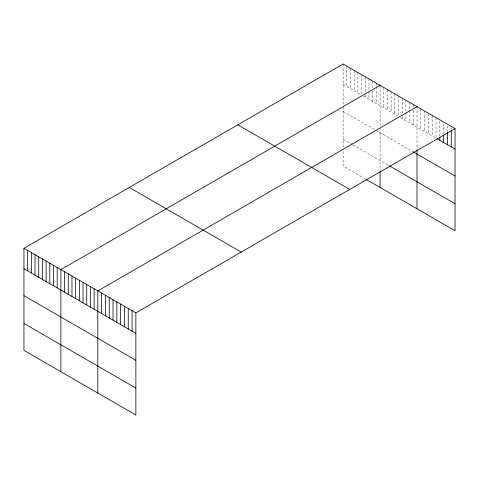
<?xml version="1.0" encoding="UTF-8"?>
<svg xmlns="http://www.w3.org/2000/svg" width="479" height="479" viewBox="0 0 479 479"><rect width="100%" height="100%" fill="white"/><g stroke="black" fill="none" stroke-linecap="round" stroke-linejoin="round"><path stroke-width="0.36" stroke-dasharray="2.4 1.8" d="M343.138 64.006L343.138 105.416M343.138 84.466L360.986 94.77M363.447 96.189L397.917 116.092M400.378 117.511L436.022 138.09L436.022 117.636M343.138 111.403L413.305 151.915M343.138 139.161L352.37 144.49M352.981 144.844L388.685 165.459M365.291 178.895L343.138 166.099L343.138 148.891M451.242 127.887L451.242 129.348M447.44 125.69L447.44 131.533M443.632 123.492L443.632 134.449M439.83 121.295L439.83 136.635M432.22 115.439L432.22 135.898M428.412 113.242L428.412 133.701M424.61 111.044L424.61 131.503M420.801 108.847L420.801 129.306M416.999 106.649L416.999 149.556M413.305 104.518L413.305 107.44M413.305 110.362L413.305 124.977M409.611 102.386L409.611 109.691M409.611 110.421L409.611 122.846M405.917 100.255L405.917 111.942M405.917 112.673L405.917 120.714M402.228 98.123L402.228 113.463M402.228 116.385L402.228 118.576M398.534 95.992L398.534 116.445M394.84 93.86L394.84 114.313M391.145 91.728L391.145 112.182M387.451 89.591L387.451 110.05M383.763 87.459L383.763 107.919M380.069 85.328L380.069 126.737M380.069 128.234L380.069 170.961M376.374 83.196L376.374 86.118M376.374 86.849L376.374 103.656M372.68 81.065L372.68 88.37M372.68 91.291L372.68 101.524M368.986 78.933L368.986 90.621M368.986 91.351L368.986 99.387M365.291 76.802L365.291 92.142M365.291 95.064L365.291 97.255M361.603 74.67L361.603 94.393M357.909 72.539L357.909 92.992M354.215 70.401L354.215 90.86M350.52 68.269L350.52 88.729M346.826 66.138L346.826 86.597M343.138 106.913L343.138 148.143"/><path stroke-width="0.72" d="M23.95 248.284L135.862 312.901L135.862 414.994L23.95 350.383L23.95 248.284L343.138 64.006L455.05 128.617L455.05 230.716L365.908 179.248M380.069 85.328L60.881 269.611L60.881 371.704M416.999 106.649L97.812 290.933L97.812 393.025M135.862 312.901L455.05 128.617M437.291 138.826L455.05 149.077M413.305 151.915L455.05 176.015M389.301 165.812L455.05 203.773M237.806 124.821L349.718 189.433M129.282 187.475L241.194 252.086M23.95 268.743L135.862 333.354M23.95 295.681L135.862 360.298M23.95 323.439L135.862 388.056M451.242 130.809L451.242 146.879M447.44 132.264L447.44 144.682M443.632 135.18L443.632 142.485M439.83 137.365L439.83 140.287M416.999 150.304L416.999 208.742M380.069 171.71L380.069 187.421M132.06 310.703L132.06 331.157M128.252 308.506L128.252 328.965M124.45 306.309L124.45 326.768M120.642 304.111L120.642 324.57M116.84 301.914L116.84 322.373M113.032 299.716L113.032 320.176M109.23 297.519L109.23 317.978M105.422 295.327L105.422 315.781M101.62 293.13L101.62 313.583M94.123 288.801L94.123 309.254M90.429 286.67L90.429 307.123M86.735 284.532L86.735 304.991M83.041 282.4L83.041 302.86M79.346 280.269L79.346 300.728M75.652 278.137L75.652 298.597M71.964 276.006L71.964 296.459M68.269 273.874L68.269 294.328M64.575 271.743L64.575 292.196M57.187 267.474L57.187 287.933M53.498 265.342L53.498 285.801M49.804 263.211L49.804 283.67M46.11 261.079L46.11 281.538M42.415 258.947L42.415 279.407M38.721 256.816L38.721 277.269M35.027 254.684L35.027 275.138M31.339 252.553L31.339 273.006M27.644 250.421L27.644 270.875"/></g></svg>
